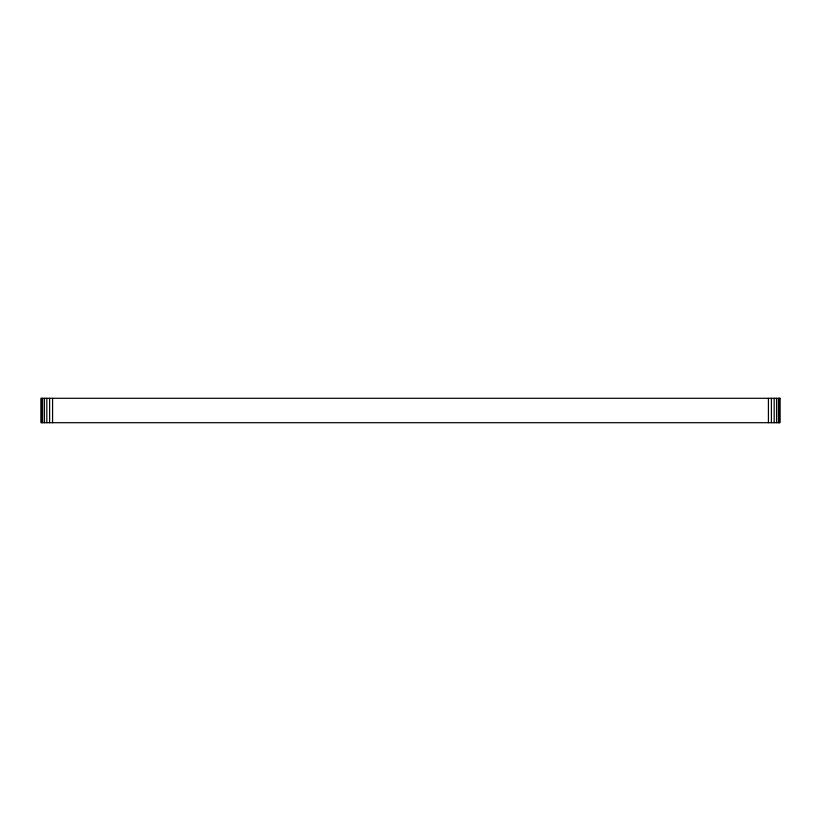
<?xml version="1.0" encoding="UTF-8"?>
<svg xmlns="http://www.w3.org/2000/svg" width="821" height="821" viewBox="0 0 821 821"><rect width="100%" height="100%" fill="white"/><g stroke="black" fill="none" stroke-linecap="round" stroke-linejoin="round"><path stroke-width="1.23" d="M779.56 398.298L779.56 422.702M778.4 398.298L778.4 422.702M776.574 398.298L776.574 422.702M774.182 398.298L774.182 422.702M771.401 398.298L771.401 422.702M768.415 398.298L768.415 422.702M52.585 398.298L52.585 422.702M49.599 398.298L49.599 422.702M46.818 398.298L46.818 422.702M44.426 398.298L44.426 422.702M42.6 398.298L42.6 422.702M41.44 398.298L41.44 422.702M779.95 398.298L41.05 398.298L41.05 422.702L779.95 422.702L779.95 398.298"/></g></svg>
